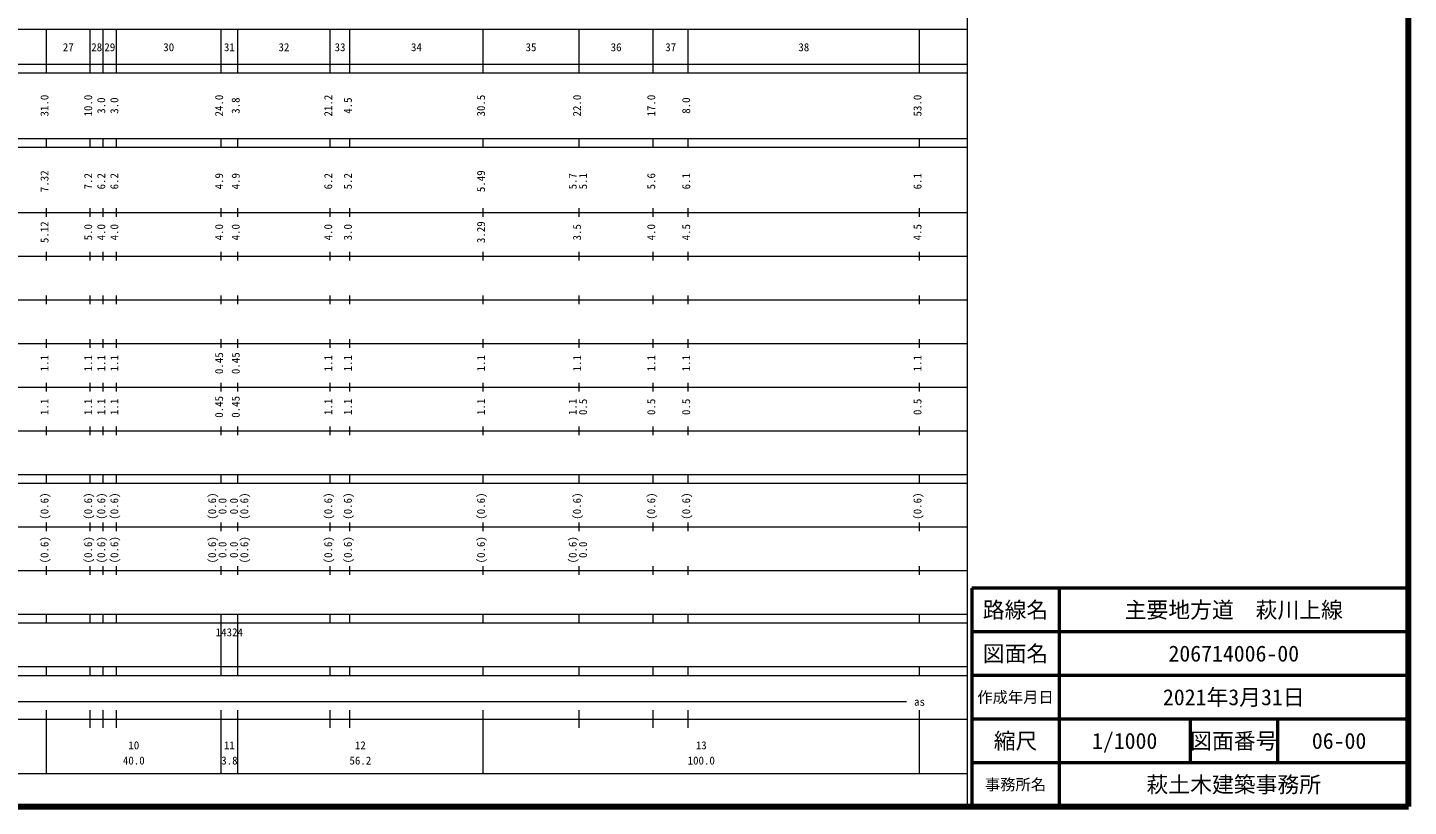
# Model space of a CAD drawing. Units: millimetres on the paper, enlarged 1000 times. Extents: x 40000 to 680000, y 20000 to 380000.
# Drawn here: x 363672 to 680000, y 20000 to 198357 of the extents above; entities that cross this region are included whole.
import ezdxf
from ezdxf.enums import TextEntityAlignment as Align

# ---------------------------------------------------------------- set-up
doc = ezdxf.new("R2010")
doc.units = ezdxf.units.MM
doc.header["$LTSCALE"] = 1000
for name, color, linetype, lineweight in [('M-TTL', 2, 'Continuous', 140), ('M-TTL-BAND', 7, 'Continuous', 13), ('M-TTL-FRAM', 2, 'Continuous', 50), ('M-TTL-LINE', 7, 'Continuous', 50)]:
    doc.layers.add(name, color=color, linetype=linetype, lineweight=lineweight)
doc.layers.add('M-TTL-TXT', color=7, linetype='Continuous')
doc.styles.add('ＭＳ ゴシック', font='')
doc.styles.get('ＭＳ ゴシック').set_extended_font_data('MS Gothic')

msp = doc.modelspace()

# ---------------------------------------------------------------- linework, layer by layer
at = {"layer": 'M-TTL'}
for p, q in [((680000, 20000), (680000, 380000)), ((40000, 20000), (680000, 20000))]:
    msp.add_line(p, q, dxfattribs=at)
at = {"layer": 'M-TTL-BAND'}
for p, q in [((579000, 20000), (579000, 370000)), ((68000, 198000), (579000, 198000)), ((368000, 188000), (368000, 198000)), ((378000, 188000), (378000, 198000)), ((381000, 188000), (381000, 198000)), ((384000, 188000), (384000, 198000)), ((408000, 188000), (408000, 198000)), ((411800, 188000), (411800, 198000)), ((433000, 188000), (433000, 198000)), ((437500, 188000), (437500, 198000)), ((468000, 188000), (468000, 198000)), ((490000, 188000), (490000, 198000)), ((507000, 188000), (507000, 198000)), ((515000, 188000), (515000, 198000)), ((568000, 188000), (568000, 198000)), ((40000, 190000), (579000, 190000)), ((40000, 188000), (579000, 188000)), ((40000, 173000), (579000, 173000)), ((40000, 171000), (579000, 171000)), ((368000, 171000), (368000, 173000)), ((378000, 171000), (378000, 173000)), ((381000, 171000), (381000, 173000)), ((384000, 171000), (384000, 173000)), ((408000, 171000), (408000, 173000)), ((411800, 171000), (411800, 173000)), ((433000, 171000), (433000, 173000)), ((437500, 171000), (437500, 173000)), ((468000, 171000), (468000, 173000)), ((490000, 171000), (490000, 173000)), ((507000, 171000), (507000, 173000)), ((515000, 171000), (515000, 173000)), ((568000, 171000), (568000, 173000)), ((40000, 156000), (579000, 156000)), ((368000, 155000), (368000, 157000)), ((378000, 155000), (378000, 157000)), ((381000, 155000), (381000, 157000)), ((384000, 155000), (384000, 157000)), ((408000, 155000), (408000, 157000)), ((411800, 155000), (411800, 157000)), ((433000, 155000), (433000, 157000)), ((437500, 155000), (437500, 157000)), ((468000, 155000), (468000, 157000)), ((490000, 155000), (490000, 157000)), ((507000, 155000), (507000, 157000)), ((515000, 155000), (515000, 157000)), ((568000, 155000), (568000, 157000)), ((46000, 146000), (579000, 146000)), ((368000, 145000), (368000, 147000)), ((378000, 145000), (378000, 147000)), ((381000, 145000), (381000, 147000)), ((384000, 145000), (384000, 147000)), ((408000, 145000), (408000, 147000)), ((411800, 145000), (411800, 147000)), ((433000, 145000), (433000, 147000)), ((437500, 145000), (437500, 147000)), ((468000, 145000), (468000, 147000)), ((490000, 145000), (490000, 147000)), ((507000, 145000), (507000, 147000)), ((515000, 145000), (515000, 147000)), ((568000, 145000), (568000, 147000)), ((368000, 135000), (368000, 137000)), ((378000, 135000), (378000, 137000)), ((381000, 135000), (381000, 137000)), ((384000, 135000), (384000, 137000)), ((408000, 135000), (408000, 137000)), ((411800, 135000), (411800, 137000)), ((433000, 135000), (433000, 137000)), ((437500, 135000), (437500, 137000)), ((468000, 135000), (468000, 137000)), ((490000, 135000), (490000, 137000)), ((507000, 135000), (507000, 137000)), ((515000, 135000), (515000, 137000)), ((568000, 135000), (568000, 137000)), ((52000, 136000), (579000, 136000)), ((368000, 125000), (368000, 127000)), ((378000, 125000), (378000, 127000)), ((381000, 125000), (381000, 127000)), ((384000, 125000), (384000, 127000)), ((408000, 125000), (408000, 127000)), ((411800, 125000), (411800, 127000)), ((433000, 125000), (433000, 127000)), ((437500, 125000), (437500, 127000)), ((468000, 125000), (468000, 127000)), ((490000, 125000), (490000, 127000)), ((507000, 125000), (507000, 127000)), ((515000, 125000), (515000, 127000)), ((568000, 125000), (568000, 127000)), ((46000, 126000), (579000, 126000)), ((52000, 116000), (579000, 116000)), ((368000, 115000), (368000, 117000)), ((378000, 115000), (378000, 117000)), ((381000, 115000), (381000, 117000)), ((384000, 115000), (384000, 117000)), ((408000, 115000), (408000, 117000)), ((411800, 115000), (411800, 117000)), ((433000, 115000), (433000, 117000)), ((437500, 115000), (437500, 117000)), ((468000, 115000), (468000, 117000)), ((490000, 115000), (490000, 117000)), ((507000, 115000), (507000, 117000)), ((515000, 115000), (515000, 117000)), ((568000, 115000), (568000, 117000)), ((46000, 106000), (579000, 106000)), ((368000, 105000), (368000, 107000)), ((378000, 105000), (378000, 107000)), ((381000, 105000), (381000, 107000)), ((384000, 105000), (384000, 107000)), ((408000, 105000), (408000, 107000)), ((411800, 105000), (411800, 107000)), ((433000, 105000), (433000, 107000)), ((437500, 105000), (437500, 107000)), ((468000, 105000), (468000, 107000)), ((490000, 105000), (490000, 107000)), ((507000, 105000), (507000, 107000)), ((515000, 105000), (515000, 107000)), ((568000, 105000), (568000, 107000)), ((40000, 96000), (579000, 96000)), ((368000, 94000), (368000, 96000)), ((378000, 94000), (378000, 96000)), ((381000, 94000), (381000, 96000)), ((384000, 94000), (384000, 96000)), ((408000, 94000), (408000, 96000)), ((411800, 94000), (411800, 96000)), ((433000, 94000), (433000, 96000)), ((437500, 94000), (437500, 96000)), ((468000, 94000), (468000, 96000)), ((490000, 94000), (490000, 96000)), ((507000, 94000), (507000, 96000)), ((515000, 94000), (515000, 96000)), ((568000, 94000), (568000, 96000)), ((40000, 94000), (579000, 94000)), ((49000, 84000), (579000, 84000)), ((368000, 83000), (368000, 85000)), ((378000, 83000), (378000, 85000)), ((381000, 83000), (381000, 85000)), ((384000, 83000), (384000, 85000)), ((408000, 83000), (408000, 85000)), ((411800, 83000), (411800, 85000)), ((433000, 83000), (433000, 85000)), ((437500, 83000), (437500, 85000)), ((468000, 83000), (468000, 85000)), ((490000, 83000), (490000, 85000)), ((507000, 83000), (507000, 85000)), ((515000, 83000), (515000, 85000)), ((568000, 83000), (568000, 85000)), ((40000, 74000), (579000, 74000)), ((368000, 73000), (368000, 75000)), ((378000, 73000), (378000, 75000)), ((381000, 73000), (381000, 75000)), ((384000, 73000), (384000, 75000)), ((408000, 73000), (408000, 75000)), ((411800, 73000), (411800, 75000)), ((433000, 73000), (433000, 75000)), ((437500, 73000), (437500, 75000)), ((468000, 73000), (468000, 75000)), ((490000, 73000), (490000, 75000)), ((507000, 73000), (507000, 75000)), ((515000, 73000), (515000, 75000)), ((568000, 73000), (568000, 75000)), ((40000, 64000), (579000, 64000)), ((368000, 62000), (368000, 64000)), ((378000, 62000), (378000, 64000)), ((381000, 62000), (381000, 64000)), ((384000, 62000), (384000, 64000)), ((408000, 62000), (408000, 64000)), ((411800, 62000), (411800, 64000)), ((433000, 62000), (433000, 64000)), ((437500, 62000), (437500, 64000)), ((468000, 62000), (468000, 64000)), ((490000, 62000), (490000, 64000)), ((507000, 62000), (507000, 64000)), ((515000, 62000), (515000, 64000)), ((568000, 62000), (568000, 64000)), ((40000, 62000), (579000, 62000)), ((408000, 52000), (408000, 62000)), ((411800, 52000), (411800, 62000)), ((40000, 52000), (579000, 52000)), ((368000, 50000), (368000, 52000)), ((378000, 50000), (378000, 52000)), ((381000, 50000), (381000, 52000)), ((384000, 50000), (384000, 52000)), ((408000, 50000), (408000, 52000)), ((411800, 50000), (411800, 52000)), ((433000, 50000), (433000, 52000)), ((437500, 50000), (437500, 52000)), ((468000, 50000), (468000, 52000)), ((490000, 50000), (490000, 52000)), ((507000, 50000), (507000, 52000)), ((515000, 50000), (515000, 52000)), ((568000, 50000), (568000, 52000)), ((40000, 50000), (579000, 50000)), ((71000, 44000), (565000, 44000)), ((368000, 27500), (368000, 42000)), ((378000, 38000), (378000, 42000)), ((381000, 38000), (381000, 42000)), ((384000, 38000), (384000, 42000)), ((408000, 27500), (408000, 42000)), ((411800, 27500), (411800, 42000)), ((433000, 38000), (433000, 42000)), ((437500, 38000), (437500, 42000)), ((468000, 27500), (468000, 42000)), ((490000, 38000), (490000, 42000)), ((507000, 38000), (507000, 42000)), ((515000, 38000), (515000, 42000)), ((568000, 27500), (568000, 42000)), ((40000, 40000), (579000, 40000)), ((68000, 27500), (579000, 27500))]:
    msp.add_line(p, q, dxfattribs=at)
at = {"layer": 'M-TTL-FRAM'}
for p, q in [((680000, 70000), (580000, 70000)), ((580000, 70000), (580000, 20000))]:
    msp.add_line(p, q, dxfattribs=at)
at = {"layer": 'M-TTL-LINE'}
for p, q in [((600000, 70000), (600000, 20000)), ((680000, 60000), (580000, 60000)), ((680000, 50000), (580000, 50000)), ((680000, 40000), (580000, 40000)), ((630000, 40000), (630000, 30000)), ((650000, 40000), (650000, 30000)), ((680000, 30000), (580000, 30000))]:
    msp.add_line(p, q, dxfattribs=at)

# ---------------------------------------------------------------- texts
at = {"layer": 'M-TTL-BAND', "style": 'ＭＳ ゴシック'}
for s, p in [('27', (373000, 192405)), ('28', (379500, 192405)), ('29', (382500, 192405)), ('30', (396000, 192405)), ('31', (409900, 192405)), ('32', (422400, 192405)), ('33', (435250, 192405)), ('34', (452750, 192405)), ('35', (479000, 192405)), ('36', (498500, 192405)), ('37', (511000, 192405)), ('38', (541500, 192405)), ('as', (568000, 42500)), ('10', (388000, 32523)), ('11', (409900, 32523)), ('12', (439900, 32523)), ('13', (518000, 32523)), ('40.0', (388000, 29033)), ('3.8', (409900, 29033)), ('56.2', (439900, 29033)), ('100.0', (518000, 29033))]:
    msp.add_text(s, height=1833, dxfattribs=at).set_placement(p, align=Align.BOTTOM_CENTER)
for s, p in [('31.0', (369000, 180500)), ('10.0', (379000, 180500)), ('3.0', (382000, 180500)), ('3.0', (385000, 180500)), ('24.0', (409000, 180500)), ('3.8', (412800, 180500)), ('21.2', (434000, 180500)), ('4.5', (438500, 180500)), ('30.5', (469000, 180500)), ('22.0', (491000, 180500)), ('17.0', (508000, 180500)), ('8.0', (516000, 180500)), ('53.0', (569000, 180500)), ('7.32', (369000, 163174)), ('7.2', (379000, 163174)), ('6.2', (382000, 163174)), ('6.2', (385000, 163174)), ('4.9', (409000, 163174)), ('4.9', (412800, 163174)), ('6.2', (434000, 163174)), ('5.2', (438500, 163174)), ('5.49', (469000, 163174)), ('5.7', (490000, 163174)), ('5.1', (492370, 163174)), ('5.6', (508000, 163174)), ('6.1', (516000, 163174)), ('6.1', (569000, 163174)), ('5.12', (369000, 151500)), ('5.0', (379000, 151500)), ('4.0', (382000, 151500)), ('4.0', (385000, 151500)), ('4.0', (409000, 151500)), ('4.0', (412800, 151500)), ('4.0', (434000, 151500)), ('3.0', (438500, 151500)), ('3.29', (469000, 151500)), ('3.5', (491000, 151500)), ('4.0', (508000, 151500)), ('4.5', (516000, 151500)), ('4.5', (569000, 151500)), ('0.45', (409000, 121500)), ('0.45', (412800, 121500)), ('1.1', (369000, 121500)), ('1.1', (379000, 121500)), ('1.1', (382000, 121500)), ('1.1', (385000, 121500)), ('1.1', (434000, 121500)), ('1.1', (438500, 121500)), ('1.1', (469000, 121500)), ('1.1', (491000, 121500)), ('1.1', (508000, 121500)), ('1.1', (516000, 121500)), ('1.1', (569000, 121500)), ('1.1', (369000, 111500)), ('1.1', (379000, 111500)), ('1.1', (382000, 111500)), ('1.1', (385000, 111500)), ('0.45', (409000, 111500)), ('0.45', (412800, 111500)), ('1.1', (434000, 111500)), ('1.1', (438500, 111500)), ('1.1', (469000, 111500)), ('1.1', (490000, 111500)), ('0.5', (492370, 111500)), ('0.5', (508000, 111500)), ('0.5', (516000, 111500)), ('0.5', (569000, 111500)), ('(0.6)', (369000, 88764)), ('(0.6)', (379000, 88764)), ('(0.6)', (382000, 88764)), ('(0.6)', (385000, 88764)), ('(0.6)', (407400, 88764)), ('0.0', (409770, 88764)), ('0.0', (412400, 88764)), ('(0.6)', (414770, 88764)), ('(0.6)', (434000, 88764)), ('(0.6)', (438500, 88764)), ('(0.6)', (469000, 88764)), ('(0.6)', (491000, 88764)), ('(0.6)', (508000, 88764)), ('(0.6)', (516000, 88764)), ('(0.6)', (569000, 88764)), ('(0.6)', (369000, 78764)), ('(0.6)', (379000, 78764)), ('(0.6)', (382000, 78764)), ('(0.6)', (385000, 78764)), ('(0.6)', (407400, 78764)), ('0.0', (409770, 78764)), ('0.0', (412400, 78764)), ('(0.6)', (414770, 78764)), ('(0.6)', (434000, 78764)), ('(0.6)', (438500, 78764)), ('(0.6)', (469000, 78764)), ('(0.6)', (490000, 78764)), ('0.0', (492370, 78764))]:
    msp.add_text(s, height=1833, rotation=90, dxfattribs=at).set_placement(p, align=Align.BOTTOM_CENTER)
msp.add_text('14324', height=1833, dxfattribs=at).set_placement((406775, 58405), align=Align.BOTTOM_LEFT)
at = {"layer": 'M-TTL-TXT', "style": 'ＭＳ ゴシック'}
for s, height, p in [('路線名', 3666, (590000, 65000)), ('路線名', 3666, (590000, 65000)), ('主要地方道\u3000萩川上線', 3666, (640000, 65000)), ('図面名', 3666, (590000, 55000)), ('図面名', 3666, (590000, 55000)), ('206714006-00', 3666, (640000, 55000)), ('作成年月日', 2566, (590000, 45000)), ('作成年月日', 2566, (590000, 45000)), ('2021年3月31日', 3666, (640000, 45000)), ('縮尺', 3666, (590000, 35000)), ('縮尺', 3666, (590000, 35000)), ('1/1000', 3666, (615000, 35000)), ('図面番号', 3666, (640000, 35000)), ('図面番号', 3666, (640000, 35000)), ('06-00', 3666, (664125, 35000)), ('事務所名', 2566, (590000, 25000)), ('事務所名', 2566, (590000, 25000)), ('萩土木建築事務所', 3666, (640000, 25000))]:
    msp.add_text(s, height=height, dxfattribs=at).set_placement(p, align=Align.MIDDLE_CENTER)

doc.saveas('drawing.dxf')
